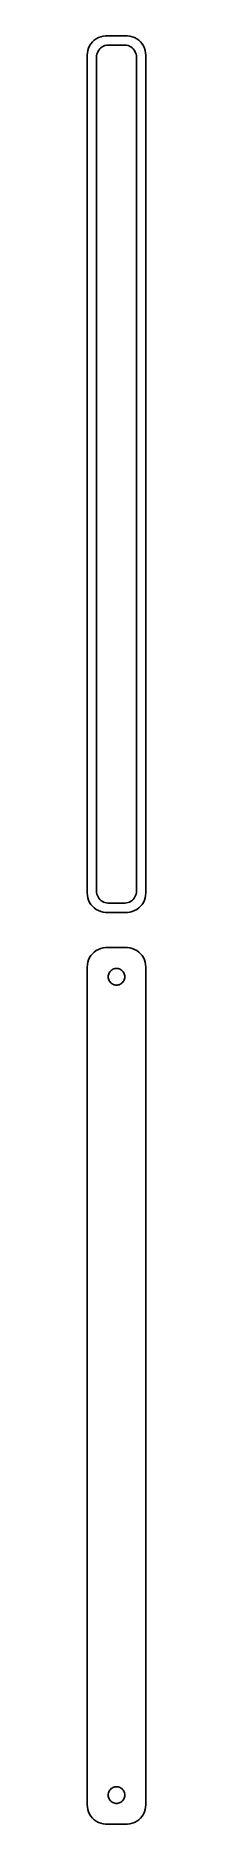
# Model space of a CAD drawing. Header units: metres. Extents: x -8 to 8, y 356 to 814.
import ezdxf

# ---------------------------------------------------------------- set-up
doc = ezdxf.new("R2010")
doc.units = ezdxf.units.M

msp = doc.modelspace()

# ---------------------------------------------------------------- linework, layer by layer
for p, q in [((-6.54507, 812.439), (-6.88153, 811.909)), ((-6.14484, 812.923), (-6.54507, 812.439)), ((-5.68712, 813.353), (-6.14484, 812.923)), ((-5.17912, 813.722), (-5.68712, 813.353)), ((-4.62889, 814.024), (-5.17912, 813.722)), ((-4.04507, 814.255), (-4.62889, 814.024)), ((-3.4369, 814.411), (-4.04507, 814.255)), ((-2.81395, 814.49), (-3.4369, 814.411)), ((2.81395, 814.49), (-2.81395, 814.49)), ((3.4369, 814.411), (2.81395, 814.49)), ((4.04507, 814.255), (3.4369, 814.411)), ((4.62889, 814.024), (4.04507, 814.255)), ((5.17912, 813.722), (4.62889, 814.024)), ((5.68712, 813.353), (5.17912, 813.722)), ((6.14484, 812.923), (5.68712, 813.353)), ((6.54507, 812.439), (6.14484, 812.923)), ((6.88153, 811.909), (6.54507, 812.439)), ((-7.46057, 810.127), (-7.5, 809.5)), ((-7.5, 809.5), (-7.5, 594.5)), ((-7.34291, 810.743), (-7.46057, 810.127)), ((-7.14888, 811.341), (-7.34291, 810.743)), ((-6.88153, 811.909), (-7.14888, 811.341)), ((-5.11292, 809), (-5.08836, 809.39)), ((-5.11292, 595), (-5.11292, 809)), ((-5.08836, 809.39), (-5.01512, 809.774)), ((-5.01512, 809.774), (-4.89432, 810.146)), ((-4.89432, 810.146), (-4.72786, 810.5)), ((-4.72786, 810.5), (-4.5184, 810.83)), ((-4.5184, 810.83), (-4.26921, 811.131)), ((-4.26921, 811.131), (-3.98424, 811.399)), ((-3.98424, 811.399), (-3.66798, 811.628)), ((-3.66798, 811.628), (-3.32541, 811.817)), ((-3.32541, 811.817), (-2.96194, 811.961)), ((-2.96194, 811.961), (-2.5833, 812.058)), ((-2.5833, 812.058), (-2.19545, 812.107)), ((-2.19545, 812.107), (2.19545, 812.107)), ((2.19545, 812.107), (2.5833, 812.058)), ((2.5833, 812.058), (2.96194, 811.961)), ((2.96194, 811.961), (3.32541, 811.817)), ((3.32541, 811.817), (3.66798, 811.628)), ((3.66798, 811.628), (3.98424, 811.399)), ((3.98424, 811.399), (4.26921, 811.131)), ((4.26921, 811.131), (4.5184, 810.83)), ((4.5184, 810.83), (4.72786, 810.5)), ((4.72786, 810.5), (4.89432, 810.146)), ((4.89432, 810.146), (5.01512, 809.774)), ((5.01512, 809.774), (5.08836, 809.39)), ((5.08836, 809.39), (5.11292, 809)), ((5.11292, 809), (5.11292, 595)), ((7.14888, 811.341), (6.88153, 811.909)), ((7.34291, 810.743), (7.14888, 811.341)), ((7.46057, 810.127), (7.34291, 810.743)), ((7.5, 809.5), (7.46057, 810.127)), ((7.5, 594.5), (7.5, 809.5)), ((-7.5, 594.5), (-7.46057, 593.873)), ((-7.46057, 593.873), (-7.34291, 593.257)), ((-7.34291, 593.257), (-7.14888, 592.659)), ((-7.14888, 592.659), (-6.88153, 592.091)), ((-6.88153, 592.091), (-6.54507, 591.561)), ((-5.08836, 594.61), (-5.11292, 595)), ((-5.01512, 594.226), (-5.08836, 594.61)), ((-4.89432, 593.854), (-5.01512, 594.226)), ((-4.72786, 593.5), (-4.89432, 593.854)), ((-4.5184, 593.17), (-4.72786, 593.5)), ((-4.26921, 592.869), (-4.5184, 593.17)), ((-3.98424, 592.601), (-4.26921, 592.869)), ((-3.66798, 592.372), (-3.98424, 592.601)), ((-3.32541, 592.183), (-3.66798, 592.372)), ((-2.96194, 592.039), (-3.32541, 592.183)), ((3.32541, 592.183), (2.96194, 592.039)), ((3.66798, 592.372), (3.32541, 592.183)), ((3.98424, 592.601), (3.66798, 592.372)), ((4.26921, 592.869), (3.98424, 592.601)), ((4.5184, 593.17), (4.26921, 592.869)), ((4.72786, 593.5), (4.5184, 593.17)), ((4.89432, 593.854), (4.72786, 593.5)), ((5.01512, 594.226), (4.89432, 593.854)), ((5.08836, 594.61), (5.01512, 594.226)), ((5.11292, 595), (5.08836, 594.61)), ((6.54507, 591.561), (6.88153, 592.091)), ((6.88153, 592.091), (7.14888, 592.659)), ((7.14888, 592.659), (7.34291, 593.257)), ((7.34291, 593.257), (7.46057, 593.873)), ((7.46057, 593.873), (7.5, 594.5)), ((-6.54507, 591.561), (-6.14484, 591.077)), ((-6.14484, 591.077), (-5.68712, 590.647)), ((-5.68712, 590.647), (-5.17912, 590.278)), ((-5.17912, 590.278), (-4.62889, 589.976)), ((-4.62889, 589.976), (-4.04507, 589.745)), ((-4.04507, 589.745), (-3.4369, 589.589)), ((-3.4369, 589.589), (-2.81395, 589.51)), ((-2.5833, 591.942), (-2.96194, 592.039)), ((-2.81395, 589.51), (2.81395, 589.51)), ((-2.19545, 591.893), (-2.5833, 591.942)), ((2.19545, 591.893), (-2.19545, 591.893)), ((2.5833, 591.942), (2.19545, 591.893)), ((2.96194, 592.039), (2.5833, 591.942)), ((2.81395, 589.51), (3.4369, 589.589)), ((3.4369, 589.589), (4.04507, 589.745)), ((4.04507, 589.745), (4.62889, 589.976)), ((4.62889, 589.976), (5.17912, 590.278)), ((5.17912, 590.278), (5.68712, 590.647)), ((5.68712, 590.647), (6.14484, 591.077)), ((6.14484, 591.077), (6.54507, 591.561)), ((-6.54507, 578.439), (-6.88153, 577.909)), ((-6.14484, 578.923), (-6.54507, 578.439)), ((-5.68712, 579.353), (-6.14484, 578.923)), ((-5.17912, 579.722), (-5.68712, 579.353)), ((-4.62889, 580.024), (-5.17912, 579.722)), ((-4.04507, 580.255), (-4.62889, 580.024)), ((-3.4369, 580.411), (-4.04507, 580.255)), ((-2.81395, 580.49), (-3.4369, 580.411)), ((2.81395, 580.49), (-2.81395, 580.49)), ((3.4369, 580.411), (2.81395, 580.49)), ((4.04507, 580.255), (3.4369, 580.411)), ((4.62889, 580.024), (4.04507, 580.255)), ((5.17912, 579.722), (4.62889, 580.024)), ((5.68712, 579.353), (5.17912, 579.722)), ((6.14484, 578.923), (5.68712, 579.353)), ((6.54507, 578.439), (6.14484, 578.923)), ((6.88153, 577.909), (6.54507, 578.439)), ((-7.46057, 576.127), (-7.5, 575.5)), ((-7.5, 575.5), (-7.5, 360.5)), ((-7.34291, 576.743), (-7.46057, 576.127)), ((-7.14888, 577.341), (-7.34291, 576.743)), ((-6.88153, 577.909), (-7.14888, 577.341)), ((-2.06821, 573.531), (-1.98534, 573.786)), ((-1.98534, 573.786), (-1.87117, 574.029)), ((-1.87117, 574.029), (-1.72748, 574.255)), ((-1.72748, 574.255), (-1.55655, 574.462)), ((-1.55655, 574.462), (-1.36108, 574.645)), ((-1.36108, 574.645), (-1.14413, 574.803)), ((-1.14413, 574.803), (-0.909149, 574.932)), ((-0.909149, 574.932), (-0.659836, 575.031)), ((-0.659836, 575.031), (-0.400101, 575.097)), ((-0.400101, 575.097), (-0.134064, 575.131)), ((-0.134064, 575.131), (0.134064, 575.131)), ((0.134064, 575.131), (0.400101, 575.097)), ((0.400101, 575.097), (0.659836, 575.031)), ((0.659836, 575.031), (0.909149, 574.932)), ((0.909149, 574.932), (1.14413, 574.803)), ((1.14413, 574.803), (1.36108, 574.645)), ((1.36108, 574.645), (1.55655, 574.462)), ((1.55655, 574.462), (1.72748, 574.255)), ((1.72748, 574.255), (1.87117, 574.029)), ((1.87117, 574.029), (1.98534, 573.786)), ((1.98534, 573.786), (2.06821, 573.531)), ((7.14888, 577.341), (6.88153, 577.909)), ((7.34291, 576.743), (7.14888, 577.341)), ((7.46057, 576.127), (7.34291, 576.743)), ((7.5, 575.5), (7.46057, 576.127)), ((7.5, 360.5), (7.5, 575.5)), ((-2.13528, 573), (-2.11845, 573.268)), ((-2.11845, 572.732), (-2.13528, 573)), ((-2.11845, 573.268), (-2.06821, 573.531)), ((-2.06821, 572.469), (-2.11845, 572.732)), ((-1.98534, 572.214), (-2.06821, 572.469)), ((-1.87117, 571.971), (-1.98534, 572.214)), ((-1.72748, 571.745), (-1.87117, 571.971)), ((-1.55655, 571.538), (-1.72748, 571.745)), ((-1.36108, 571.355), (-1.55655, 571.538)), ((-1.14413, 571.197), (-1.36108, 571.355)), ((-0.909149, 571.068), (-1.14413, 571.197)), ((-0.659836, 570.969), (-0.909149, 571.068)), ((-0.400101, 570.903), (-0.659836, 570.969)), ((-0.134064, 570.869), (-0.400101, 570.903)), ((0.134064, 570.869), (-0.134064, 570.869)), ((0.400101, 570.903), (0.134064, 570.869)), ((0.659836, 570.969), (0.400101, 570.903)), ((0.909149, 571.068), (0.659836, 570.969)), ((1.14413, 571.197), (0.909149, 571.068)), ((1.36108, 571.355), (1.14413, 571.197)), ((1.55655, 571.538), (1.36108, 571.355)), ((1.72748, 571.745), (1.55655, 571.538)), ((1.87117, 571.971), (1.72748, 571.745)), ((1.98534, 572.214), (1.87117, 571.971)), ((2.06821, 572.469), (1.98534, 572.214)), ((2.06821, 573.531), (2.11845, 573.268)), ((2.11845, 572.732), (2.06821, 572.469)), ((2.11845, 573.268), (2.13528, 573)), ((2.13528, 573), (2.11845, 572.732)), ((-2.13528, 363), (-2.11845, 363.268)), ((-2.11845, 362.732), (-2.13528, 363)), ((-2.11845, 363.268), (-2.06821, 363.531)), ((-2.06821, 362.469), (-2.11845, 362.732)), ((-2.06821, 363.531), (-1.98534, 363.786)), ((-1.98534, 363.786), (-1.87117, 364.029)), ((-1.87117, 364.029), (-1.72748, 364.255)), ((-1.72748, 364.255), (-1.55655, 364.462)), ((-1.55655, 364.462), (-1.36108, 364.645)), ((-1.36108, 364.645), (-1.14413, 364.803)), ((-1.14413, 364.803), (-0.909149, 364.932)), ((-0.909149, 364.932), (-0.659836, 365.031)), ((-0.659836, 365.031), (-0.400101, 365.097)), ((-0.400101, 365.097), (-0.134064, 365.131)), ((-0.134064, 365.131), (0.134064, 365.131)), ((0.134064, 365.131), (0.400101, 365.097)), ((0.400101, 365.097), (0.659836, 365.031)), ((0.659836, 365.031), (0.909149, 364.932)), ((0.909149, 364.932), (1.14413, 364.803)), ((1.14413, 364.803), (1.36108, 364.645)), ((1.36108, 364.645), (1.55655, 364.462)), ((1.55655, 364.462), (1.72748, 364.255)), ((1.72748, 364.255), (1.87117, 364.029)), ((1.87117, 364.029), (1.98534, 363.786)), ((1.98534, 363.786), (2.06821, 363.531)), ((2.06821, 363.531), (2.11845, 363.268)), ((2.11845, 362.732), (2.06821, 362.469)), ((2.11845, 363.268), (2.13528, 363)), ((2.13528, 363), (2.11845, 362.732)), ((-7.5, 360.5), (-7.46057, 359.873)), ((-7.46057, 359.873), (-7.34291, 359.257)), ((-7.34291, 359.257), (-7.14888, 358.659)), ((-7.14888, 358.659), (-6.88153, 358.091)), ((-6.88153, 358.091), (-6.54507, 357.561)), ((-1.98534, 362.214), (-2.06821, 362.469)), ((-1.87117, 361.971), (-1.98534, 362.214)), ((-1.72748, 361.745), (-1.87117, 361.971)), ((-1.55655, 361.538), (-1.72748, 361.745)), ((-1.36108, 361.355), (-1.55655, 361.538)), ((-1.14413, 361.197), (-1.36108, 361.355)), ((-0.909149, 361.068), (-1.14413, 361.197)), ((-0.659836, 360.969), (-0.909149, 361.068)), ((-0.400101, 360.903), (-0.659836, 360.969)), ((-0.134064, 360.869), (-0.400101, 360.903)), ((0.134064, 360.869), (-0.134064, 360.869)), ((0.400101, 360.903), (0.134064, 360.869)), ((0.659836, 360.969), (0.400101, 360.903)), ((0.909149, 361.068), (0.659836, 360.969)), ((1.14413, 361.197), (0.909149, 361.068)), ((1.36108, 361.355), (1.14413, 361.197)), ((1.55655, 361.538), (1.36108, 361.355)), ((1.72748, 361.745), (1.55655, 361.538)), ((1.87117, 361.971), (1.72748, 361.745)), ((1.98534, 362.214), (1.87117, 361.971)), ((2.06821, 362.469), (1.98534, 362.214)), ((6.54507, 357.561), (6.88153, 358.091)), ((6.88153, 358.091), (7.14888, 358.659)), ((7.14888, 358.659), (7.34291, 359.257)), ((7.34291, 359.257), (7.46057, 359.873)), ((7.46057, 359.873), (7.5, 360.5)), ((-6.54507, 357.561), (-6.14484, 357.077)), ((-6.14484, 357.077), (-5.68712, 356.647)), ((-5.68712, 356.647), (-5.17912, 356.278)), ((-5.17912, 356.278), (-4.62889, 355.976)), ((-4.62889, 355.976), (-4.04507, 355.745)), ((-4.04507, 355.745), (-3.4369, 355.589)), ((-3.4369, 355.589), (-2.81395, 355.51)), ((-2.81395, 355.51), (2.81395, 355.51)), ((2.81395, 355.51), (3.4369, 355.589)), ((3.4369, 355.589), (4.04507, 355.745)), ((4.04507, 355.745), (4.62889, 355.976)), ((4.62889, 355.976), (5.17912, 356.278)), ((5.17912, 356.278), (5.68712, 356.647)), ((5.68712, 356.647), (6.14484, 357.077)), ((6.14484, 357.077), (6.54507, 357.561))]:
    msp.add_line(p, q)

doc.saveas('drawing.dxf')
